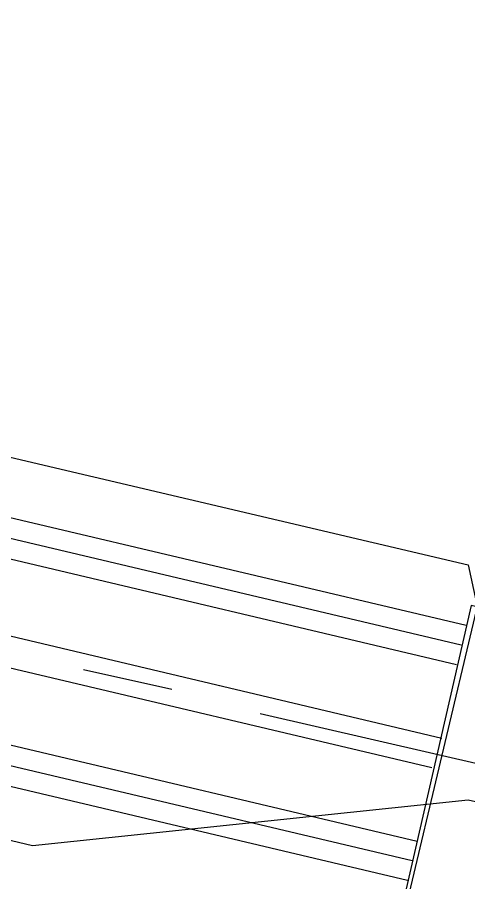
# Model space of a CAD drawing. Header units: feet. Extents: x -84 to 198, y -22 to 181.
# Drawn here: x 116.247 to 117.473, y 75.544 to 77.898 of the extents above; entities that cross this region are included whole.
import ezdxf

# ---------------------------------------------------------------- set-up
doc = ezdxf.new("R2010")
doc.units = ezdxf.units.FT
doc.layers.add('A-AREA-UNIDAD', color=30, linetype='CONTINUOUS')
doc.layers.add('A-LINEA', color=7, linetype='CONTINUOUS')

msp = doc.modelspace()

# ---------------------------------------------------------------- linework, layer by layer
at = {"layer": 'A-AREA-UNIDAD'}
for points in [[(105.232, 79.2889), (117.472, 76.4089), (117.568, 75.9644), (119.328, 75.7689), (129.568, 73.3689), (129.68, 73.12), (130.8, 76.7289), (132.288, 79.8933)], [(106.912, 44.2844), (121.84, 40.7289), (122.56, 40.7289), (122.592, 39.68), (121.632, 38.0089), (126.752, 36.8356), (126.912, 36.64), (128.4, 39.4844), (129.632, 42.7556), (130.48, 46.1689), (130.88, 49.28), (130.96, 51.9644), (130.72, 55.2533), (129.36, 61.4044), (128.928, 64.9244), (128.992, 69.2444), (129.6, 72.8889), (128.8, 72.8889), (118.048, 75.4133), (118, 75.6444), (117.472, 75.7689), (116.288, 75.6444), (104.448, 78.4889)]]:
    msp.add_lwpolyline(points, dxfattribs=at)
at = {"layer": 'A-LINEA'}
for p, q in [((65.8533, 88.4444), (117.4667, 76.2444)), ((65.8533, 88.4444), (117.4667, 76.2444)), ((65.8533, 88.4044), (117.4533, 76.1911)), ((65.8533, 88.4044), (117.4533, 76.1911)), ((65.84, 88.3511), (117.44, 76.1378)), ((65.84, 88.3511), (117.44, 76.1378)), ((65.7867, 88.1511), (117.4, 75.9378)), ((65.7867, 88.1511), (117.4, 75.9378)), ((65.7733, 88.0578), (117.3733, 75.8578)), ((65.7733, 88.0578), (117.3733, 75.8578)), ((65.72, 87.8578), (117.3333, 75.6578)), ((65.72, 87.8578), (117.3333, 75.6578)), ((65.7067, 87.8044), (117.32, 75.6044)), ((65.7067, 87.8044), (117.32, 75.6044)), ((65.6933, 87.7644), (117.3067, 75.5511)), ((65.6933, 87.7644), (117.3067, 75.5511)), ((116.4267, 76.1244), (116.6667, 76.0711)), ((116.9067, 76.0044), (118.12, 75.7244))]:
    msp.add_line(p, q, dxfattribs=at)
for points in [[(117.2933, 75.4844), (118.1067, 75.2978), (118.2933, 76.1111), (117.48, 76.2978), (117.2933, 75.4844)], [(117.3067, 75.4978), (118.0933, 75.3111), (118.28, 76.0978), (117.4933, 76.2844), (117.3067, 75.4978)]]:
    msp.add_lwpolyline(points, dxfattribs=at)

doc.saveas('drawing.dxf')
